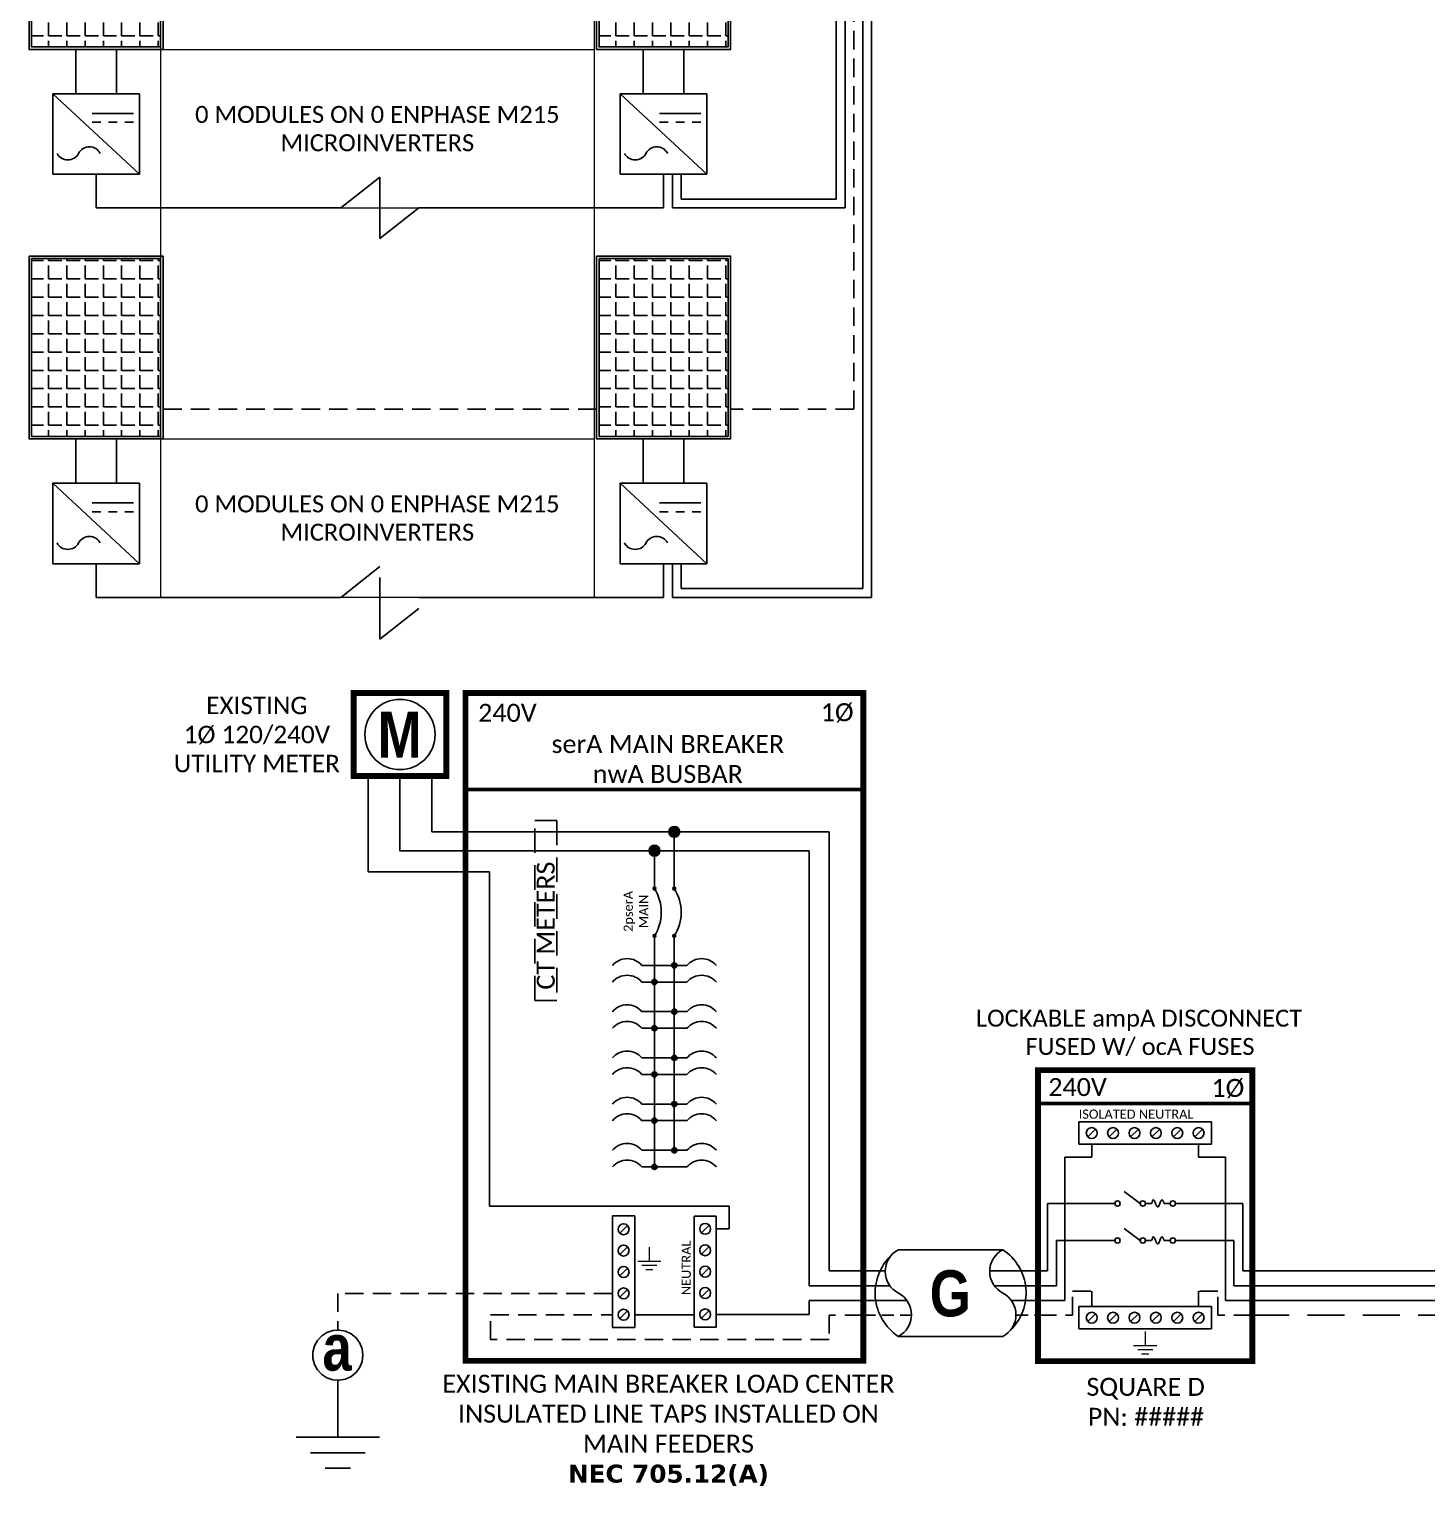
# Model space of a CAD drawing. Header units: feet. Extents: x 14703 to 15272, y 16028 to 16618.
# Drawn here: x 14703.3 to 14987.6, y 16027.6 to 16323.9 of the extents above; entities that cross this region are included whole.
import ezdxf

# ---------------------------------------------------------------- set-up
doc = ezdxf.new("R2010")
doc.units = ezdxf.units.FT
doc.header["$MEASUREMENT"] = 0
doc.linetypes.add('DASHED', pattern=[0.75, 0.5, -0.25])
doc.linetypes.add('HIDDEN', pattern=[0.375, 0.25, -0.125])
doc.layers.add('E - MODULE', color=7, linetype='Continuous')
doc.styles.add('ONE LINE TXT', font='techb___.ttf')
doc.styles.get("Standard").update_dxf_attribs({"font": 'CALIBRI.TTF'})

# ---------------------------------------------------------------- blocks, each defined once
blk = doc.blocks.new('*T14')
at = {"layer": 'Defpoints', "color": 8, "linetype": 'ByBlock', "lineweight": 0, "transparency": 16777216}
for p, q in [((0, 0), (88.16, 0)), ((0, 0), (0, -409.45)), ((88.16, 0), (88.16, -409.45)), ((0, -41.08), (88.16, -41.08)), ((0, -59.24), (88.16, -59.24)), ((0, -91.46), (88.16, -91.46)), ((0, -138.99), (88.16, -138.99)), ((0, -171.21), (88.16, -171.21)), ((0, -218.74), (88.16, -218.74)), ((0, -250.97), (88.16, -250.97)), ((0, -297.99), (88.16, -297.99)), ((0, -330.21), (88.16, -330.21)), ((0, -377.23), (88.16, -377.23)), ((0, -409.45), (88.16, -409.45))]:
    blk.add_line(p, q, dxfattribs=at)
at = {"color": 0, "linetype": 'Continuous', "transparency": 16777216, "char_height": 3.4544, "width": 83.574, "attachment_point": 5}
for s, insert in [('{\\fCalibri|b0|i0|c0;SOLAR MODULES MOUNTED TO ROOF ON 0 ARRAYS^J0 - 0W MODULES^J0 - ENPHASE M215 MICROINVERTERS', (44.08, -20.54)), ('{\\fCalibri|b0|i0|c0;', (44.08, -50.16)), ('{\\fCalibri|b0|i0|c0;0 MODULES ON 0 ENPHASE M215 MICROINVERTERS', (44.08, -75.35)), ('{\\fCalibri|b0|i0|c0;', (44.08, -115.23)), ('{\\fCalibri|b0|i0|c0;0 MODULES ON 0 ENPHASE M215 MICROINVERTERS', (44.08, -155.1)), ('{\\fCalibri|b0|i0|c0;', (44.08, -194.98)), ('{\\fCalibri|b0|i0|c0;0 MODULES ON 0 ENPHASE M215 MICROINVERTERS', (44.08, -234.86)), ('{\\fCalibri|b0|i0|c0;', (44.08, -274.48)), ('{\\fCalibri|b0|i0|c0;0 MODULES ON 0 ENPHASE M215 MICROINVERTERS', (44.08, -314.1)), ('{\\fCalibri|b0|i0|c0;', (44.08, -353.72)), ('{\\fCalibri|b0|i0|c0;0 MODULES ON 0 ENPHASE M215 MICROINVERTERS', (44.08, -393.34))]:
    blk.add_mtext(s, dxfattribs=dict(at, insert=insert))
blk = doc.blocks.new('*U28')
at = {"color": 7, "linetype": 'Continuous'}
for p, q in [((-7.14, 13.31), (-28.39, 13.31)), ((-28.39, -4.31), (-7.14, -4.31))]:
    blk.add_line(p, q, dxfattribs=at)
at = {"color": 7}
for p, q in [((-35.53, 9), (-31.05, 9)), ((-9.81, 9), (0, 9))]:
    blk.add_line(p, q, dxfattribs=at)
at = {"color": 10}
for p, q in [((-35.53, 6), (-30.11, 6)), ((-8.87, 6), (0, 6))]:
    blk.add_line(p, q, dxfattribs=at)
at = {"color": 253}
for p, q in [((-35.53, 3), (-26.66, 3)), ((-5.41, 3), (0, 3))]:
    blk.add_line(p, q, dxfattribs=at)
at = {"color": 92, "linetype": 'HIDDEN', "ltscale": 10}
for p, q in [((-4.48, 0), (0, 0)), ((-35.53, 0), (-25.72, 0))]:
    blk.add_line(p, q, dxfattribs=at)
at = {"color": 7, "linetype": 'Continuous'}
for centre, start, end in [((-22.54, 4.5), 133.9732, 236.4265), ((-12.99, 4.5), 313.9732, 56.4265)]:
    blk.add_arc(centre, 10.58, start, end, dxfattribs=at)
at = {"linetype": 'Continuous'}
for centre, start, end in [((-26.08, 8.91), 117.6639, 242.3361), ((-4.83, 8.91), 117.6639, 242.3361), ((-30.7, 0.09), 297.6639, 62.3361), ((-9.45, 0.09), 297.6639, 62.3361)]:
    blk.add_arc(centre, 4.98, start, end, dxfattribs=at)
blk = doc.blocks.new('*U22')
at = {"lineweight": 50}
blk.add_line((-43.61, 43.06), (0, 43.06), dxfattribs=at)
at = {"color": 1, "linetype": 'Continuous'}
for p, q in [((-35.27, 34.78), (-35.27, 39.32)), ((-35.27, 39.32), (-8.32, 39.32)), ((-8.32, 39.32), (-8.32, 34.78)), ((-8.32, 34.78), (-35.27, 34.78)), ((-26.07, 25.18), (-22.81, 22.74)), ((-21.73, 22.73), (-20.49, 22.73)), ((-17.94, 22.73), (-16.7, 22.73)), ((-26.07, 17.65), (-22.81, 15.2)), ((-21.73, 15.2), (-20.49, 15.2)), ((-17.94, 15.2), (-16.7, 15.2)), ((-35.27, 1.76), (-8.32, 1.76)), ((-35.27, 1.76), (-35.27, -2.78)), ((-8.32, 1.76), (-8.32, -2.78)), ((-8.32, -2.78), (-35.27, -2.78))]:
    blk.add_line(p, q, dxfattribs=at)
at = {"color": 4, "linetype": 'Continuous'}
for p, q in [((-31.89, 37.83), (-33.46, 36.26)), ((-27.53, 37.83), (-29.11, 36.26)), ((-23.18, 37.83), (-24.76, 36.26)), ((-18.83, 37.83), (-20.41, 36.26)), ((-14.48, 37.83), (-16.06, 36.26)), ((-10.13, 37.83), (-11.7, 36.26)), ((-31.89, 0.28), (-33.46, -1.3)), ((-27.53, 0.28), (-29.11, -1.3)), ((-23.18, 0.28), (-24.76, -1.3)), ((-18.83, 0.28), (-20.41, -1.3)), ((-14.48, 0.28), (-16.06, -1.3)), ((-10.13, 0.28), (-11.7, -1.3))]:
    blk.add_line(p, q, dxfattribs=at)
at = {"color": 253, "linetype": 'Continuous'}
for p, q in [((-32.67, 32.17), (-32.67, 34.78)), ((-10.92, 32.17), (-10.92, 34.78)), ((-38.16, 3), (-38.16, 32.17)), ((-38.16, 32.17), (-32.67, 32.17)), ((-5.43, 32.17), (-10.92, 32.17)), ((-5.43, 3), (-5.43, 32.17)), ((-43.61, 3), (-38.16, 3)), ((0, 3), (-5.43, 3))]:
    blk.add_line(p, q, dxfattribs=at)
at = {"color": 7, "linetype": 'Continuous'}
for p, q in [((-27.97, 22.73), (-41.66, 22.73)), ((-41.66, 9), (-41.66, 22.73)), ((-15.62, 22.73), (-1.93, 22.73)), ((-1.93, 9), (-1.93, 22.73))]:
    blk.add_line(p, q, dxfattribs=at)
at = {"color": 10, "linetype": 'Continuous'}
for p, q in [((-27.97, 15.2), (-39.8, 15.2)), ((-39.8, 6), (-39.8, 15.2)), ((-15.62, 15.2), (-3.79, 15.19)), ((-3.79, 6), (-3.79, 15.2)), ((-43.61, 6), (-39.8, 6)), ((0, 6), (-3.79, 6))]:
    blk.add_line(p, q, dxfattribs=at)
at = {"color": 7}
for p, q in [((-43.61, 9), (-41.66, 9)), ((0, 9), (-1.93, 9))]:
    blk.add_line(p, q, dxfattribs=at)
at = {"color": 92, "linetype": 'HIDDEN', "ltscale": 15}
for p, q in [((-36.58, 0), (-36.58, 4.9)), ((-36.58, 4.9), (-32.67, 4.9)), ((-32.67, 4.9), (-32.67, 1.76)), ((-7.01, 4.9), (-10.92, 4.9)), ((-10.92, 4.9), (-10.92, 1.76)), ((-7.01, 0), (-7.01, 4.9)), ((-43.61, 0), (-36.58, 0)), ((0, 0), (-7.01, 0))]:
    blk.add_line(p, q, dxfattribs=at)
at = {"lineweight": 50, "const_width": 1.19}
blk.add_lwpolyline([(-43.61, -9.34), (-43.61, 49.84), (0, 49.84), (0, -9.34)], close=True, dxfattribs=at)
at = {"color": 92, "linetype": 'Continuous', "lineweight": 5, "ltscale": 0.05, "flags": 128}
for points in [[(-21.8, -3.32), (-21.8, -6.17)], [(-24.14, -6.17), (-19.45, -6.17)], [(-20.27, -7.03), (-23.32, -7.03)], [(-21.08, -7.9), (-22.51, -7.9)]]:
    blk.add_lwpolyline(points, dxfattribs=at)
at = {"color": 4, "linetype": 'Continuous'}
for centre in [(-32.67, 37.05), (-28.32, 37.05), (-23.97, 37.05), (-19.62, 37.05), (-15.27, 37.05), (-10.92, 37.05), (-32.67, -0.51), (-28.32, -0.51), (-23.97, -0.51), (-19.62, -0.51), (-15.27, -0.51), (-10.92, -0.51)]:
    blk.add_circle(centre, 1.11, dxfattribs=at)
at = {"color": 1, "linetype": 'Continuous'}
for centre in [(-27.43, 22.73), (-22.27, 22.73), (-16.16, 22.73), (-27.43, 15.2), (-22.27, 15.2), (-16.16, 15.19)]:
    blk.add_circle(centre, 0.541, dxfattribs=at)
for points in [[(-20.49, 22.73), (-20.12, 23.49), (-19.22, 21.97), (-18.39, 23.49), (-17.94, 22.73)], [(-20.49, 15.2), (-20.12, 15.96), (-19.22, 14.43), (-18.39, 15.96), (-17.94, 15.2)]]:
    blk.add_spline(points, degree=3, dxfattribs=at)
at = {"color": 7}
blk.add_blockref('*U28', (-43.61, 0), dxfattribs=at)
at = {"color": 4, "linetype": 'Continuous'}
blk.add_text('ISOLATED NEUTRAL', height=1.8743, dxfattribs=at).set_placement((-35.32, 39.97))
at = {"color": 1}
for s, width, gutter_width, heights, insert, char_height, attachment_point in [('\\A1;\\pi2.6661;LOCKABLE ampA DISCONNECT \\P\\pi12.722;FUSED W/ ocA FUSES', 71.8931, 92.23, [18.56], (-58.88, 62.16), 3.4544, 1), ('240V', 0.1481, 0.75, [0], (-35.55, 46.4), 3.658, 5), ('1Ø', 0.1481, 0.75, [0], (-4.98, 46.1), 3.658, 5), ('\\A1;\\pi5.5987,t23.887;SQUARE D\\P\\pi5.8899,t24.178;PN: #####', 35.0816, 28.88, [13.54], (-39.35, -12.75), 3.6576, 1)]:
    blk.add_mtext_dynamic_manual_height_columns(s, width=width, gutter_width=gutter_width, heights=heights, dxfattribs=dict(at, insert=insert, char_height=char_height, attachment_point=attachment_point))
blk = doc.blocks.new('lineTapPanel')
at = {"linetype": 'Continuous'}
h = blk.add_hatch(color=254, dxfattribs=at)
h.dxf.hatch_style = 1
edge = h.paths.add_edge_path()
edge.add_arc((-38.44, 98.34), 1.11, 0, 360)
h = blk.add_hatch(color=254, dxfattribs=at)
h.dxf.hatch_style = 1
edge = h.paths.add_edge_path()
edge.add_arc((-42.47, 94.51), 1.11, 0, 360)
h = blk.add_hatch(color=1, dxfattribs=at)
h.dxf.hatch_style = 1
edge = h.paths.add_edge_path()
edge.add_arc((-42.47, 86.8), 0.291, 0, 360)
h = blk.add_hatch(color=1, dxfattribs=at)
h.dxf.hatch_style = 1
edge = h.paths.add_edge_path()
edge.add_arc((-38.44, 86.8), 0.291, 0, 360)
h = blk.add_hatch(color=1, dxfattribs=at)
h.dxf.hatch_style = 1
edge = h.paths.add_edge_path()
edge.add_arc((-42.47, 77.16), 0.291, 0, 360)
h = blk.add_hatch(color=1, dxfattribs=at)
h.dxf.hatch_style = 1
edge = h.paths.add_edge_path()
edge.add_arc((-38.44, 77.16), 0.291, 0, 360)
h = blk.add_hatch(color=1, dxfattribs=at)
h.dxf.hatch_style = 1
edge = h.paths.add_edge_path()
edge.add_arc((-38.44, 71.16), 0.528, 0, 360)
h = blk.add_hatch(color=1, dxfattribs=at)
h.dxf.hatch_style = 1
edge = h.paths.add_edge_path()
edge.add_arc((-42.47, 67.78), 0.528, 0, 360)
h = blk.add_hatch(color=1, dxfattribs=at)
h.dxf.hatch_style = 1
edge = h.paths.add_edge_path()
edge.add_arc((-38.44, 61.76), 0.528, 0, 360)
h = blk.add_hatch(color=1, dxfattribs=at)
h.dxf.hatch_style = 1
edge = h.paths.add_edge_path()
edge.add_arc((-42.47, 58.38), 0.528, 0, 360)
h = blk.add_hatch(color=1, dxfattribs=at)
h.dxf.hatch_style = 1
edge = h.paths.add_edge_path()
edge.add_arc((-38.44, 52.36), 0.528, 0, 360)
h = blk.add_hatch(color=1, dxfattribs=at)
h.dxf.hatch_style = 1
edge = h.paths.add_edge_path()
edge.add_arc((-42.47, 48.98), 0.528, 0, 360)
h = blk.add_hatch(color=1, dxfattribs=at)
h.dxf.hatch_style = 1
edge = h.paths.add_edge_path()
edge.add_arc((-38.44, 42.95), 0.528, 0, 360)
h = blk.add_hatch(color=1, dxfattribs=at)
h.dxf.hatch_style = 1
edge = h.paths.add_edge_path()
edge.add_arc((-42.47, 39.58), 0.528, 0, 360)
h = blk.add_hatch(color=1, dxfattribs=at)
h.dxf.hatch_style = 1
edge = h.paths.add_edge_path()
edge.add_arc((-38.44, 33.55), 0.528, 0, 360)
h = blk.add_hatch(color=1, dxfattribs=at)
h.dxf.hatch_style = 1
edge = h.paths.add_edge_path()
edge.add_arc((-42.47, 30.17), 0.528, 0, 360)
at = {"color": 155, "true_color": 0x647190}
blk.add_line((-80.92, 126.59), (0, 126.59), dxfattribs=at)
at = {"color": 253, "linetype": 'Continuous'}
for p, q in [((-100.73, 90.2), (-100.73, 109.7)), ((-76.04, 90.2), (-100.73, 90.2)), ((-76.04, 90.2), (-76.04, 22.16)), ((-76.04, 22.16), (-27.25, 22.16)), ((-27.25, 22.16), (-27.25, 17.57)), ((-27.25, 17.57), (-29.89, 17.57)), ((0, 3), (-11.01, 3)), ((-11.01, 3), (-11.01, 0.16)), ((-11.01, 0.16), (-29.89, 0.16))]:
    blk.add_line(p, q, dxfattribs=at)
at = {"color": 10, "linetype": 'Continuous'}
for p, q in [((-94.24, 94.51), (-94.24, 109.7)), ((-43.58, 94.51), (-94.24, 94.51)), ((-42.47, 87.09), (-42.47, 93.4)), ((-41.36, 94.51), (-10.98, 94.51)), ((-10.98, 6), (-10.98, 94.51)), ((-42.47, 30.17), (-42.47, 76.87)), ((-35.88, 67.78), (-45.04, 67.78)), ((-35.88, 58.38), (-45.04, 58.38)), ((-35.88, 48.98), (-45.04, 48.98)), ((-35.88, 39.58), (-45.04, 39.58)), ((-35.88, 30.17), (-45.04, 30.17)), ((0, 6), (-10.98, 6))]:
    blk.add_line(p, q, dxfattribs=at)
at = {"color": 7, "linetype": 'Continuous'}
for p, q in [((-87.75, 98.34), (-87.75, 109.7)), ((-39.56, 98.34), (-87.75, 98.34)), ((-6.96, 9), (-6.96, 98.34)), ((-38.44, 87.09), (-38.44, 97.23)), ((-38.44, 61.76), (-38.44, 76.87)), ((-35.88, 71.16), (-45.04, 71.16)), ((-38.44, 71.16), (-35.88, 71.16)), ((-45.04, 61.76), (-35.88, 61.76)), ((-35.88, 61.76), (-45.04, 61.76)), ((-38.44, 52.36), (-38.44, 61.76)), ((-45.04, 52.36), (-35.88, 52.36)), ((-35.88, 52.36), (-45.04, 52.36)), ((-38.44, 42.95), (-38.44, 52.36)), ((-45.04, 42.95), (-35.88, 42.95)), ((-35.88, 42.95), (-45.04, 42.95)), ((-38.44, 33.55), (-38.44, 42.95)), ((-35.88, 33.55), (-45.04, 33.55))]:
    blk.add_line(p, q, dxfattribs=at)
at = {"lineweight": 50}
blk.add_line((-80.92, 106.95), (0, 106.95), dxfattribs=at)
at = {"color": 7}
for p, q in [((-6.96, 98.34), (-37.33, 98.34)), ((0, 9), (-6.96, 9))]:
    blk.add_line(p, q, dxfattribs=at)
at = {"color": 1, "linetype": 'Continuous'}
for p, q in [((-51.03, -2.51), (-51.03, 20.23)), ((-46.49, 20.23), (-51.03, 20.23)), ((-46.49, 20.23), (-46.49, -2.51)), ((-34.43, -2.43), (-34.43, 20.16)), ((-29.89, 20.16), (-34.43, 20.16)), ((-29.89, 20.16), (-29.89, -2.43)), ((-46.49, -2.51), (-51.03, -2.51)), ((-29.89, -2.43), (-34.43, -2.43))]:
    blk.add_line(p, q, dxfattribs=at)
at = {"color": 4, "linetype": 'Continuous'}
for p, q in [((-47.97, 18.28), (-49.55, 16.71)), ((-31.37, 18.35), (-32.94, 16.78)), ((-47.97, 13.93), (-49.55, 12.36)), ((-31.37, 14), (-32.94, 12.43)), ((-47.97, 9.58), (-49.55, 8.01)), ((-31.37, 9.65), (-32.94, 8.08)), ((-47.97, 5.23), (-49.55, 3.66)), ((-31.37, 5.3), (-32.94, 3.73)), ((-47.97, 0.88), (-49.55, -0.69)), ((-31.37, 0.95), (-32.94, -0.62))]:
    blk.add_line(p, q, dxfattribs=at)
at = {"color": 92, "linetype": 'HIDDEN', "ltscale": 15}
for p, q in [((-51.03, 4.44), (-106.89, 4.44)), ((-106.89, 4.44), (-106.89, -4.87)), ((-75.84, -4.96), (-75.84, 0.09)), ((-75.84, 0.09), (-51.03, 0.09)), ((0, 0), (-6.96, 0)), ((-6.96, 0), (-6.96, -4.96)), ((-6.96, -4.96), (-75.84, -4.96))]:
    blk.add_line(p, q, dxfattribs=at)
at = {"color": 92, "linetype": 'Continuous', "ltscale": 15}
blk.add_line((-34.43, 0.09), (-46.49, 0.09), dxfattribs=at)
at = {"color": 92, "ltscale": 15}
blk.add_line((-106.89, -4.87), (-106.89, -24.84), dxfattribs=at)
at = {"lineweight": 50, "const_width": 1.19}
for points in [[(-103.67, 109.7), (-103.67, 126.59), (-84.82, 126.59), (-84.82, 109.7)], [(-80.92, -9.3), (-80.92, 126.59), (0, 126.59), (0, -9.3)]]:
    blk.add_lwpolyline(points, close=True, dxfattribs=at)
at = {"color": 92, "linetype": 'Continuous', "lineweight": 5, "ltscale": 0.05, "flags": 128}
for points in [[(-43.54, 13.81), (-43.54, 10.97)], [(-45.88, 10.97), (-41.2, 10.97)], [(-42.01, 10.1), (-45.07, 10.1)], [(-42.82, 9.23), (-44.25, 9.23)]]:
    blk.add_lwpolyline(points, dxfattribs=at)
at = {"color": 92, "linetype": 'Continuous', "ltscale": 4, "flags": 128}
for points in [[(-115.37, -24.84), (-98.41, -24.84)], [(-101.35, -27.98), (-112.43, -27.98)], [(-104.29, -31.12), (-109.49, -31.12)]]:
    blk.add_lwpolyline(points, dxfattribs=at)
at = {"linetype": 'Continuous'}
blk.add_circle((-94.24, 118.15), 7.15, dxfattribs=at)
at = {"color": 7, "linetype": 'Continuous'}
for centre in [(-38.44, 98.34), (-38.44, 98.34), (-42.47, 94.51)]:
    blk.add_circle(centre, 1.11, dxfattribs=at)
at = {"color": 1, "linetype": 'Continuous'}
for centre, radius in [((-42.47, 86.8), 0.291), ((-38.44, 86.8), 0.291), ((-42.47, 77.16), 0.291), ((-38.44, 77.16), 0.291), ((-38.44, 71.16), 0.528), ((-42.47, 67.78), 0.528), ((-38.44, 61.76), 0.528), ((-42.47, 58.38), 0.528), ((-38.44, 52.36), 0.528), ((-42.47, 48.98), 0.528), ((-38.44, 42.95), 0.528), ((-42.47, 39.58), 0.528), ((-38.44, 33.55), 0.528), ((-42.47, 30.17), 0.528)]:
    blk.add_circle(centre, radius, dxfattribs=at)
at = {"color": 4, "linetype": 'Continuous'}
for centre in [(-48.76, 17.49), (-32.16, 17.57), (-48.76, 13.14), (-32.16, 13.21), (-48.76, 8.79), (-32.16, 8.86), (-48.76, 4.44), (-32.16, 4.51), (-48.76, 0.09), (-32.16, 0.16)]:
    blk.add_circle(centre, 1.11, dxfattribs=at)
at = {"color": 1, "linetype": 'Continuous'}
for centre, radius, start, end in [((-50.14, 81.98), 9.06, 327.8708, 32.1292), ((-46.11, 81.98), 9.06, 327.8708, 32.1292), ((-48.03, 68.62), 3.93, 40.3392, 139.6608), ((-32.88, 68.62), 3.93, 40.3392, 139.6608), ((-48.03, 65.24), 3.93, 40.3392, 139.6608), ((-32.88, 65.24), 3.93, 40.3392, 139.6608), ((-48.03, 59.21), 3.93, 40.3392, 139.6608), ((-32.88, 59.21), 3.93, 40.3392, 139.6608), ((-48.03, 55.84), 3.93, 40.3392, 139.6608), ((-32.88, 55.84), 3.93, 40.3392, 139.6608), ((-48.03, 49.81), 3.93, 40.3392, 139.6608), ((-32.88, 49.81), 3.93, 40.3392, 139.6608), ((-48.03, 46.43), 3.93, 40.3392, 139.6608), ((-32.88, 46.43), 3.93, 40.3392, 139.6608), ((-48.03, 40.41), 3.93, 40.3392, 139.6608), ((-32.88, 40.41), 3.93, 40.3392, 139.6608), ((-48.03, 37.03), 3.93, 40.3392, 139.6608), ((-32.88, 37.03), 3.93, 40.3392, 139.6608), ((-48.03, 31.01), 3.93, 40.3392, 139.6608), ((-32.88, 31.01), 3.93, 40.3392, 139.6608), ((-48.03, 27.63), 3.93, 40.3392, 139.6608), ((-32.88, 27.63), 3.93, 40.3392, 139.6608)]:
    blk.add_arc(centre, radius, start, end, dxfattribs=at)
at = {"color": 253, "linetype": 'Continuous', "style": 'ONE LINE TXT'}
blk.add_text('M', height=9.38, dxfattribs=at).set_placement((-98.8, 113.43))
at = {"color": 4, "linetype": 'Continuous'}
blk.add_text('NEUTRAL', height=1.874, rotation=90, dxfattribs=at).set_placement((-35.08, 4.08))
at = {"color": 1, "attachment_point": 5}
for s, width, gutter_width, heights, insert, char_height in [('EXISTING\\P1Ø 120/240V UTILITY METER', 37.8067, 7.17, [0], (-123.35, 118.13), 3.5433), ('1Ø', 0.1481, 0.75, [0], (-5.31, 122.54), 3.658), ('240V', 0.1481, 0.75, [0], (-72.39, 122.54), 3.658), ('serA MAIN BREAKER\\PnwA BUSBAR', 72.4998, 0.75, [0], (-39.75, 113.14), 3.6576), ('EXISTING MAIN BREAKER LOAD CENTER INSULATED LINE TAPS INSTALLED ON MAIN FEEDERS\\P{\\fVerdana|b1|i0|c0|p34;NEC 705.12(A)}', 98.9176, 7.17, [106.42], (-39.63, -23.42), 3.6576)]:
    blk.add_mtext_dynamic_manual_height_columns(s, width=width, gutter_width=gutter_width, heights=heights, dxfattribs=dict(at, insert=insert, char_height=char_height))
at = {"color": 4, "linetype": 'Continuous', "insert": (-46.25, 82.15), "char_height": 1.874, "attachment_point": 5, "rotation": 90}
blk.add_mtext_dynamic_manual_height_columns('2pserA\\PMAIN', width=0.1481, gutter_width=0.75, heights=[0], dxfattribs=at)
blk = doc.blocks.new('*U24')
at = {"color": 7}
blk.add_blockref('lineTapPanel', (0, 0), dxfattribs=at)
blk = doc.blocks.new('*U19')
at = {"color": 7}
blk.add_line((-79.14, 9), (0, 9), dxfattribs=at)
at = {"color": 10}
blk.add_line((-79.14, 6), (0, 6), dxfattribs=at)
at = {"color": 253}
blk.add_line((-79.14, 3), (0, 3), dxfattribs=at)
at = {"color": 92, "linetype": 'DASHED', "ltscale": 15}
blk.add_line((-79.14, 0), (0, 0), dxfattribs=at)
blk = doc.blocks.new('*U27')
at = {"color": 92, "linetype": 'HIDDEN', "ltscale": 15}
blk.add_line((0, 0), (0, -9.32), dxfattribs=at)
at = {"color": 92, "ltscale": 15}
blk.add_line((0, -9.32), (0, -29.28), dxfattribs=at)
at = {"color": 92, "linetype": 'Continuous', "ltscale": 4, "flags": 128}
for points in [[(-8.48, -29.28), (8.48, -29.28)], [(5.54, -32.42), (-5.54, -32.42)], [(2.6, -35.56), (-2.6, -35.56)]]:
    blk.add_lwpolyline(points, dxfattribs=at)
at = {"color": 7, "linetype": 'Continuous'}
blk.add_wipeout([(5.09, -12.58), (4.93, -13.85), (4.46, -15.04), (3.71, -16.08), (2.72, -16.9), (1.56, -17.44), (0.3, -17.68), (-0.98, -17.6), (-2.2, -17.21), (-3.28, -16.52), (-4.16, -15.59), (-4.77, -14.46), (-5.09, -13.22), (-5.09, -11.94), (-4.77, -10.7), (-4.16, -9.57), (-3.28, -8.64), (-2.2, -7.95), (-0.98, -7.56), (0.3, -7.48), (1.56, -7.72), (2.72, -8.26), (3.71, -9.08), (4.46, -10.12), (4.93, -11.31)], dxfattribs=at)
blk.add_lwpolyline([(5.09, -12.58), (4.93, -13.85), (4.46, -15.04), (3.71, -16.08), (2.72, -16.9), (1.56, -17.44), (0.3, -17.68), (-0.98, -17.6), (-2.2, -17.21), (-3.28, -16.52), (-4.16, -15.59), (-4.77, -14.46), (-5.09, -13.22), (-5.09, -11.94), (-4.77, -10.7), (-4.16, -9.57), (-3.28, -8.64), (-2.2, -7.95), (-0.98, -7.56), (0.3, -7.48), (1.56, -7.72), (2.72, -8.26), (3.71, -9.08), (4.46, -10.12), (4.93, -11.31), (5.09, -12.58)], close=True, dxfattribs=at)
at = {"color": 1, "linetype": 'Continuous', "insert": (-3.13, -6.33), "char_height": 9.3833, "attachment_point": 1, "style": 'ONE LINE TXT'}
blk.add_mtext_dynamic_manual_height_columns('{\\W1;\\C256;a}', width=0.1385, gutter_width=2.13, heights=[0], dxfattribs=at)

msp = doc.modelspace()

# ---------------------------------------------------------------- hatches: boundary and pattern name
at = {"linetype": 'Continuous'}
h = msp.add_hatch(dxfattribs=at)
h.set_pattern_fill('ANGLE', color=256, scale=13.54666)
h.set_pattern_definition([(0, (14766.834, 4338.1944), (0, 3.7253315), [2.709332, -1.0159995]), (90, (14766.834, 4338.1944), (-3.7253315, 2e-16), [2.709332, -1.0159995])])
h.paths.add_polyline_path([(14703.82, 16356.49), (14703.82, 16320.31), (14730.06, 16320.31), (14730.06, 16356.49)])
h = msp.add_hatch(dxfattribs=at)
h.set_pattern_fill('ANGLE', color=256, scale=13.54666)
h.set_pattern_definition([(0, (14882.254, 4338.1944), (0, 3.7253315), [2.709332, -1.0159995]), (90, (14882.254, 4338.1944), (-3.7253315, 2e-16), [2.709332, -1.0159995])])
h.paths.add_polyline_path([(14819.24, 16356.49), (14819.24, 16320.31), (14845.48, 16320.31), (14845.48, 16356.49)])
h = msp.add_hatch(dxfattribs=at)
h.set_pattern_fill('ANGLE', color=256, scale=13.54666)
h.set_pattern_definition([(0, (14766.834, 4258.9503), (0, 3.7253315), [2.709332, -1.0159995]), (90, (14766.834, 4258.9503), (-3.7253315, 2e-16), [2.709332, -1.0159995])])
h.paths.add_polyline_path([(14703.82, 16277.25), (14703.82, 16241.06), (14730.06, 16241.06), (14730.06, 16277.25)])
h = msp.add_hatch(dxfattribs=at)
h.set_pattern_fill('ANGLE', color=256, scale=13.54666)
h.set_pattern_definition([(0, (14882.254, 4258.9503), (0, 3.7253315), [2.709332, -1.0159995]), (90, (14882.254, 4258.9503), (-3.7253315, 2e-16), [2.709332, -1.0159995])])
h.paths.add_polyline_path([(14819.24, 16277.25), (14819.24, 16241.06), (14845.48, 16241.06), (14845.48, 16277.25)])

# ---------------------------------------------------------------- linework, layer by layer
at = {"color": 10, "linetype": 'Continuous'}
for p, q in [((14867.47, 16289.38), (14867.47, 16573.77)), ((14872.88, 16210.14), (14872.88, 16569.11)), ((14835.97, 16289.38), (14867.47, 16289.38)), ((14835.97, 16210.14), (14872.88, 16210.14))]:
    msp.add_line(p, q, dxfattribs=at)
at = {"linetype": 'Continuous'}
for p, q in [((14869.28, 16287.58), (14869.28, 16572.22)), ((14874.68, 16208.33), (14874.68, 16567.55)), ((14712.79, 16319.8), (14712.79, 16310.79)), ((14721.09, 16319.8), (14721.09, 16310.79)), ((14828.21, 16319.8), (14828.21, 16310.79)), ((14836.51, 16319.8), (14836.51, 16310.79)), ((14708.12, 16310.79), (14725.76, 16310.79)), ((14708.12, 16294.4), (14708.12, 16310.79)), ((14708.12, 16310.79), (14725.76, 16294.4)), ((14725.76, 16310.79), (14725.76, 16294.4)), ((14823.54, 16310.79), (14841.18, 16310.79)), ((14823.54, 16294.4), (14823.54, 16310.79)), ((14823.54, 16310.79), (14841.18, 16294.4)), ((14841.18, 16310.79), (14841.18, 16294.4)), ((14725.76, 16294.4), (14708.12, 16294.4)), ((14841.18, 16294.4), (14823.54, 16294.4)), ((14834.16, 16287.58), (14869.28, 16287.58)), ((14712.79, 16240.56), (14712.79, 16231.55)), ((14721.09, 16240.56), (14721.09, 16231.55)), ((14828.21, 16240.56), (14828.21, 16231.55)), ((14836.51, 16240.56), (14836.51, 16231.55)), ((14708.12, 16231.55), (14725.76, 16231.55)), ((14708.12, 16215.15), (14708.12, 16231.55)), ((14708.12, 16231.55), (14725.76, 16215.15)), ((14725.76, 16231.55), (14725.76, 16215.15)), ((14823.54, 16231.55), (14841.18, 16231.55)), ((14823.54, 16215.15), (14823.54, 16231.55)), ((14823.54, 16231.55), (14841.18, 16215.15)), ((14841.18, 16231.55), (14841.18, 16215.15)), ((14725.76, 16215.15), (14708.12, 16215.15)), ((14841.18, 16215.15), (14823.54, 16215.15)), ((14834.16, 16208.33), (14874.68, 16208.33))]:
    msp.add_line(p, q, dxfattribs=at)
at = {"color": 92, "linetype": 'HIDDEN', "ltscale": 15}
for p, q in [((14871.08, 16246.7), (14871.08, 16570.66)), ((14871.08, 16246.6), (14845.99, 16246.6))]:
    msp.add_line(p, q, dxfattribs=at)
at = {"color": 7, "linetype": 'Continuous'}
for p, q in [((14724.54, 16306.8), (14716.15, 16306.8)), ((14717.9, 16304.98), (14716.15, 16304.98)), ((14721.22, 16304.98), (14719.47, 16304.98)), ((14724.54, 16304.98), (14722.79, 16304.98)), ((14839.96, 16306.8), (14831.57, 16306.8)), ((14833.32, 16304.98), (14831.57, 16304.98)), ((14836.64, 16304.98), (14834.89, 16304.98)), ((14839.96, 16304.98), (14838.21, 16304.98)), ((14766.7, 16287.58), (14774.65, 16293.84)), ((14774.65, 16293.84), (14774.65, 16281.31)), ((14774.65, 16281.31), (14782.61, 16287.58)), ((14724.54, 16227.55), (14716.15, 16227.55)), ((14839.96, 16227.55), (14831.57, 16227.55)), ((14717.9, 16225.74), (14716.15, 16225.74)), ((14721.22, 16225.74), (14719.47, 16225.74)), ((14724.54, 16225.74), (14722.79, 16225.74)), ((14833.32, 16225.74), (14831.57, 16225.74)), ((14836.64, 16225.74), (14834.89, 16225.74)), ((14839.96, 16225.74), (14838.21, 16225.74)), ((14766.7, 16208.33), (14774.65, 16214.6)), ((14774.65, 16212.34), (14774.65, 16199.81)), ((14774.65, 16199.81), (14782.61, 16206.07))]:
    msp.add_line(p, q, dxfattribs=at)
at = {"linetype": 'Continuous', "flags": 128}
for points in [[(14703.31, 16357), (14703.31, 16319.8), (14730.57, 16319.8), (14730.57, 16357), (14703.31, 16357)], [(14818.73, 16357), (14818.73, 16319.8), (14845.99, 16319.8), (14845.99, 16357), (14818.73, 16357)], [(14716.94, 16294.4), (14716.94, 16287.58)], [(14832.36, 16294.4), (14832.36, 16287.58)], [(14834.16, 16294.4), (14834.16, 16287.58)], [(14716.94, 16287.58), (14766.7, 16287.58)], [(14782.61, 16287.58), (14832.36, 16287.58)], [(14703.31, 16277.76), (14703.31, 16240.56), (14730.57, 16240.56), (14730.57, 16277.76), (14703.31, 16277.76)], [(14818.73, 16277.76), (14818.73, 16240.56), (14845.99, 16240.56), (14845.99, 16277.76), (14818.73, 16277.76)], [(14716.94, 16215.15), (14716.94, 16208.33)], [(14832.36, 16215.15), (14832.36, 16208.33)], [(14834.16, 16215.15), (14834.16, 16208.33)], [(14716.94, 16208.33), (14766.7, 16208.33)], [(14782.61, 16208.33), (14832.36, 16208.33)]]:
    msp.add_lwpolyline(points, dxfattribs=at)
for points in [[(14703.82, 16356.49), (14703.82, 16320.31), (14730.06, 16320.31), (14730.06, 16356.49)], [(14819.24, 16356.49), (14819.24, 16320.31), (14845.48, 16320.31), (14845.48, 16356.49)], [(14703.82, 16277.25), (14703.82, 16241.06), (14730.06, 16241.06), (14730.06, 16277.25)], [(14819.24, 16277.25), (14819.24, 16241.06), (14845.48, 16241.06), (14845.48, 16277.25)]]:
    msp.add_lwpolyline(points, close=True, dxfattribs=at)
at = {"color": 10, "linetype": 'Continuous', "flags": 128}
for points in [[(14835.97, 16294.4), (14835.97, 16289.38)], [(14835.97, 16215.15), (14835.97, 16210.14)]]:
    msp.add_lwpolyline(points, dxfattribs=at)
at = {"color": 92, "linetype": 'HIDDEN', "ltscale": 15, "flags": 128}
msp.add_lwpolyline([(14818.73, 16246.6), (14730.57, 16246.6)], dxfattribs=at)
at = {"linetype": 'Continuous'}
for centre, start, end in [((14711.18, 16299.8), 207.6639, 332.3361), ((14715.57, 16297.51), 27.6639, 152.3361), ((14826.6, 16299.8), 207.6639, 332.3361), ((14830.99, 16297.51), 27.6639, 152.3361), ((14711.18, 16220.56), 207.6639, 332.3361), ((14715.57, 16218.26), 27.6639, 152.3361), ((14826.6, 16220.56), 207.6639, 332.3361), ((14830.99, 16218.26), 27.6639, 152.3361)]:
    msp.add_arc(centre, 2.48, start, end, dxfattribs=at)
at = {"layer": 'E - MODULE', "color": 10, "linetype": 'DASHED', "ltscale": 10}
msp.add_lwpolyline([(14806.19, 16126.33), (14806.19, 16162.93), (14810.63, 16162.93), (14810.63, 16126.33)], close=True, dxfattribs=at)

# ---------------------------------------------------------------- block references
msp.add_blockref('*T14', (14730.06, 16617.79))
at = {"color": 7}
for name, p in [('*U24', (14872.99, 16062.28)), ('*U22', (14952.13, 16062.28)), ('*U19', (15031.27, 16062.28))]:
    msp.add_blockref(name, p, dxfattribs=at)

# ---------------------------------------------------------------- texts
at = {"color": 1, "insert": (14808.41, 16140.9), "char_height": 3.658, "attachment_point": 5, "rotation": 90}
msp.add_mtext_dynamic_manual_height_columns(' CT METERS', width=27.4517, gutter_width=7.17, heights=[0], dxfattribs=at)
at = {"color": 1, "linetype": 'Continuous', "insert": (14886.5, 16071.41), "char_height": 9.3833, "attachment_point": 1, "style": 'ONE LINE TXT'}
msp.add_mtext_dynamic_manual_height_columns('{\\W1;\\C256;G}', width=0.1385, gutter_width=2.13, heights=[0], dxfattribs=at)

# ---------------------------------------------------------------- next in the draw order: block references
at = {"color": 7}
msp.add_blockref('*U27', (14766.1, 16066.72), dxfattribs=at)

doc.saveas('drawing.dxf')
